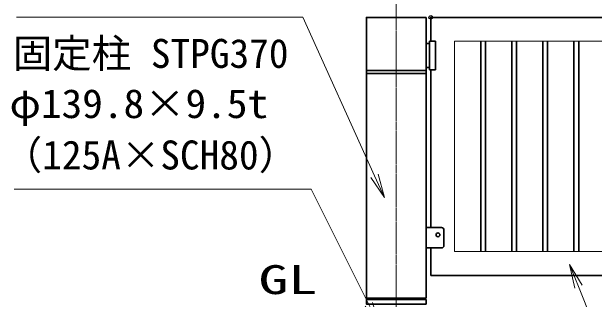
# Model space of a CAD drawing. Units: millimetres, scale not verified. Extents: x -11880 to 11880, y -8400 to 8400.
# Drawn here: x -6034 to -3591, y -547 to 657 of the extents above; entities that cross this region are included whole.
import ezdxf
from ezdxf.enums import TextEntityAlignment as Align

# ---------------------------------------------------------------- set-up
doc = ezdxf.new("R2010")
doc.units = ezdxf.units.MM
doc.header["$LTSCALE"] = 30
doc.header["$PDMODE"] = 32
doc.header["$PDSIZE"] = 15
doc.linetypes.add('USER2', pattern=[18, 12, -1.5, 3, -1.5])
for name, color, linetype, lineweight in [('0-1_外形線', 7, 'Continuous', 35), ('0-2_0', 7, 'Continuous', 18), ('0-3_寸法線', 4, 'Continuous', 18), ('0-5_細線', 2, 'Continuous', 35), ('0-7_軸線', 200, 'USER2', 15)]:
    doc.layers.add(name, color=color, linetype=linetype, lineweight=lineweight)
doc.layers.add('0-4_Defpoints', color=7, linetype='Continuous')
doc.layers.add('0-D_文字2', color=254, linetype='Continuous')
doc.styles.add('ＭＳ ゴシック', font='')
doc.styles.get('ＭＳ ゴシック').set_extended_font_data('MS Gothic')

# ---------------------------------------------------------------- blocks, each defined once
blk = doc.blocks.new('S212')
at = {"layer": '0-3_寸法線'}
for points in [[(5163815.9, 87762470.7), (5132543.9, 87762470.7), (5116802.1, 87801888.7), (5115689.5, 87804674.7)], [(5117266.5, 87802074.1), (5115689.5, 87804674.7), (5116337.8, 87801703.3)]]:
    blk.add_lwpolyline(points, dxfattribs=at)
at = {"layer": '0-3_寸法線', "color": 254, "style": 'ＭＳ ゴシック', "width": 1.2}
for s, p in [('STKR400', (5136311.9, 87770171.2)), ('100x50x2.3t', (5135879.9, 87763871.2))]:
    blk.add_text(s, height=3637, dxfattribs=at).set_placement(p, align=Align.BOTTOM_LEFT)
blk = doc.blocks.new('S231')
at = {"layer": '0-3_寸法線'}
for points in [[(5045867.4, 87814111.2), (5083187.4, 87814111.2), (5090446.2, 87799657.1), (5091792.5, 87796976.2)], [(5089999.3, 87799432.8), (5091792.5, 87796976.2), (5090893, 87799881.5)]]:
    blk.add_lwpolyline(points, dxfattribs=at)
at = {"layer": '0-3_寸法線', "color": 254, "style": 'ＭＳ ゴシック'}
for s, p in [('固定柱 STPG370', (5045676.4, 87828262.9)), ('（125A×SCH80）', (5044415.9, 87815511.7))]:
    blk.add_text(s, height=3637, dxfattribs=at).set_placement(p, align=Align.BOTTOM_LEFT)
at = {"layer": '0-3_寸法線', "color": 254, "style": 'ＭＳ ゴシック', "width": 1.05}
blk.add_text('φ139.8×9.5t', height=3637, dxfattribs=at).set_placement((5045262.6, 87821962.9), align=Align.BOTTOM_LEFT)
blk = doc.blocks.new('A$C71ED2D51')
at = {"layer": '0-1_外形線'}
for p, q in [((-3750, 36000), (3750, 36000)), ((-4950, 33000), (-4170, 33000)), ((-4950, 29400), (-4950, 33000)), ((-4170, 33000), (-4170, 29400)), ((-3750, 32700), (-4170, 32700)), ((-4170, 29400), (-4950, 29400)), ((-4170, 29700), (-3750, 29700)), ((-3750, 9600), (-5700, 9600)), ((-6000, 9300), (-6000, 7350)), ((-5700, 7050), (-3750, 7050)), ((3750, 750), (-3750, 750)), ((-2097, 570), (-2097, 750)), ((2097, 570), (2097, 750))]:
    blk.add_line(p, q, dxfattribs=at)
for points in [[(-3750, 36000), (3750, 36000), (3750, 750), (-3750, 750)], [(-3750, 570), (3750, 570), (3750, 0), (-3750, 0)]]:
    blk.add_lwpolyline(points, close=True, dxfattribs=at)
for centre, start, end in [((-5700, 9300), 90, 180), ((-5700, 7350), 180, 270)]:
    blk.add_arc(centre, 300, start, end, dxfattribs=at)
at = {"layer": '0-5_細線'}
for p, q in [((3750, 29310), (-3750, 29310)), ((3750, 28950), (-3750, 28950))]:
    blk.add_line(p, q, dxfattribs=at)
blk.add_circle((-5250, 8700), 240, dxfattribs=at)
at = {"layer": '0-7_軸線'}
blk.add_line((0, 39009), (0, -27189), dxfattribs=at)
blk = doc.blocks.new('S233')
at = {"layer": '0-3_寸法線'}
for points in [[(5046157, 87835737.5), (5082152.2, 87835737.5), (5091171.7, 87815806.2), (5092408.5, 87813073.1)], [(5090716.2, 87815600.1), (5092408.5, 87813073.1), (5091627.2, 87816012.4)]]:
    blk.add_lwpolyline(points, dxfattribs=at)
at = {"layer": '0-3_寸法線', "color": 254, "style": 'ＭＳ ゴシック'}
blk.add_text('回転柱 STKR400', height=3637, dxfattribs=at).set_placement((5045966, 87843438), align=Align.BOTTOM_LEFT)
at = {"layer": '0-3_寸法線', "color": 254, "style": 'ＭＳ ゴシック', "width": 1.05}
blk.add_text('250×250×6t', height=3637, dxfattribs=at).set_placement((5045725, 87837138), align=Align.BOTTOM_LEFT)

msp = doc.modelspace()

# ---------------------------------------------------------------- linework, layer by layer
at = {"layer": '0-1_外形線'}
for p, q in [((-4276.96, 633.59), (-4276.96, 533.59)), ((-4066.96, 533.59), (-4066.96, -346.41)), ((-4046.96, -346.41), (-4046.96, 533.59)), ((-3936.96, 533.59), (-3936.96, -346.41)), ((-3916.96, -346.41), (-3916.96, 533.59)), ((-3806.96, 533.59), (-3806.96, -346.41)), ((-3786.96, -346.41), (-3786.96, 533.59)), ((-3676.96, 533.59), (-3676.96, -346.41)), ((-3656.96, -346.41), (-3656.96, 533.59)), ((-4276.96, 413.59), (-4276.96, -246.41)), ((-4276.96, -331.41), (-4276.96, -446.41)), ((-276.96, -446.41), (-4276.96, -446.41))]:
    msp.add_line(p, q, dxfattribs=at)
msp.add_lwpolyline([(-4276.96, 633.59), (-276.96, 633.59), (-276.96, 66.09)], dxfattribs=at)
at = {"layer": '0-2_0'}
msp.add_line((-376.96, 533.59), (-4176.96, 533.59), dxfattribs=at)
msp.add_lwpolyline([(-4176.96, 533.59), (-4176.96, -346.41), (-376.96, -346.41), (-376.96, -125.91)], dxfattribs=at)
at = {"layer": '0-4_Defpoints'}
msp.add_point((-4276.96, 633.59), dxfattribs=at)

# ---------------------------------------------------------------- block references
at = {"layer": '0-1_外形線', "xscale": -0.03333333, "yscale": 0.03333333}
msp.add_blockref('A$C71ED2D51', (-4421.96, -566.41), dxfattribs=at)
at = {"layer": '0-3_寸法線', "xscale": 0.03333333, "yscale": 0.03333333}
for name in ['S233', 'S231', 'S212']:
    msp.add_blockref(name, (-174218.27, -2927222.78), dxfattribs=at)

# ---------------------------------------------------------------- texts
at = {"layer": '0-D_文字2', "style": 'ＭＳ ゴシック', "width": 1.5}
msp.add_text('GL', height=121.2, dxfattribs=at).set_placement((-4998.64, -561), align=Align.BOTTOM_LEFT)

doc.saveas('drawing.dxf')
